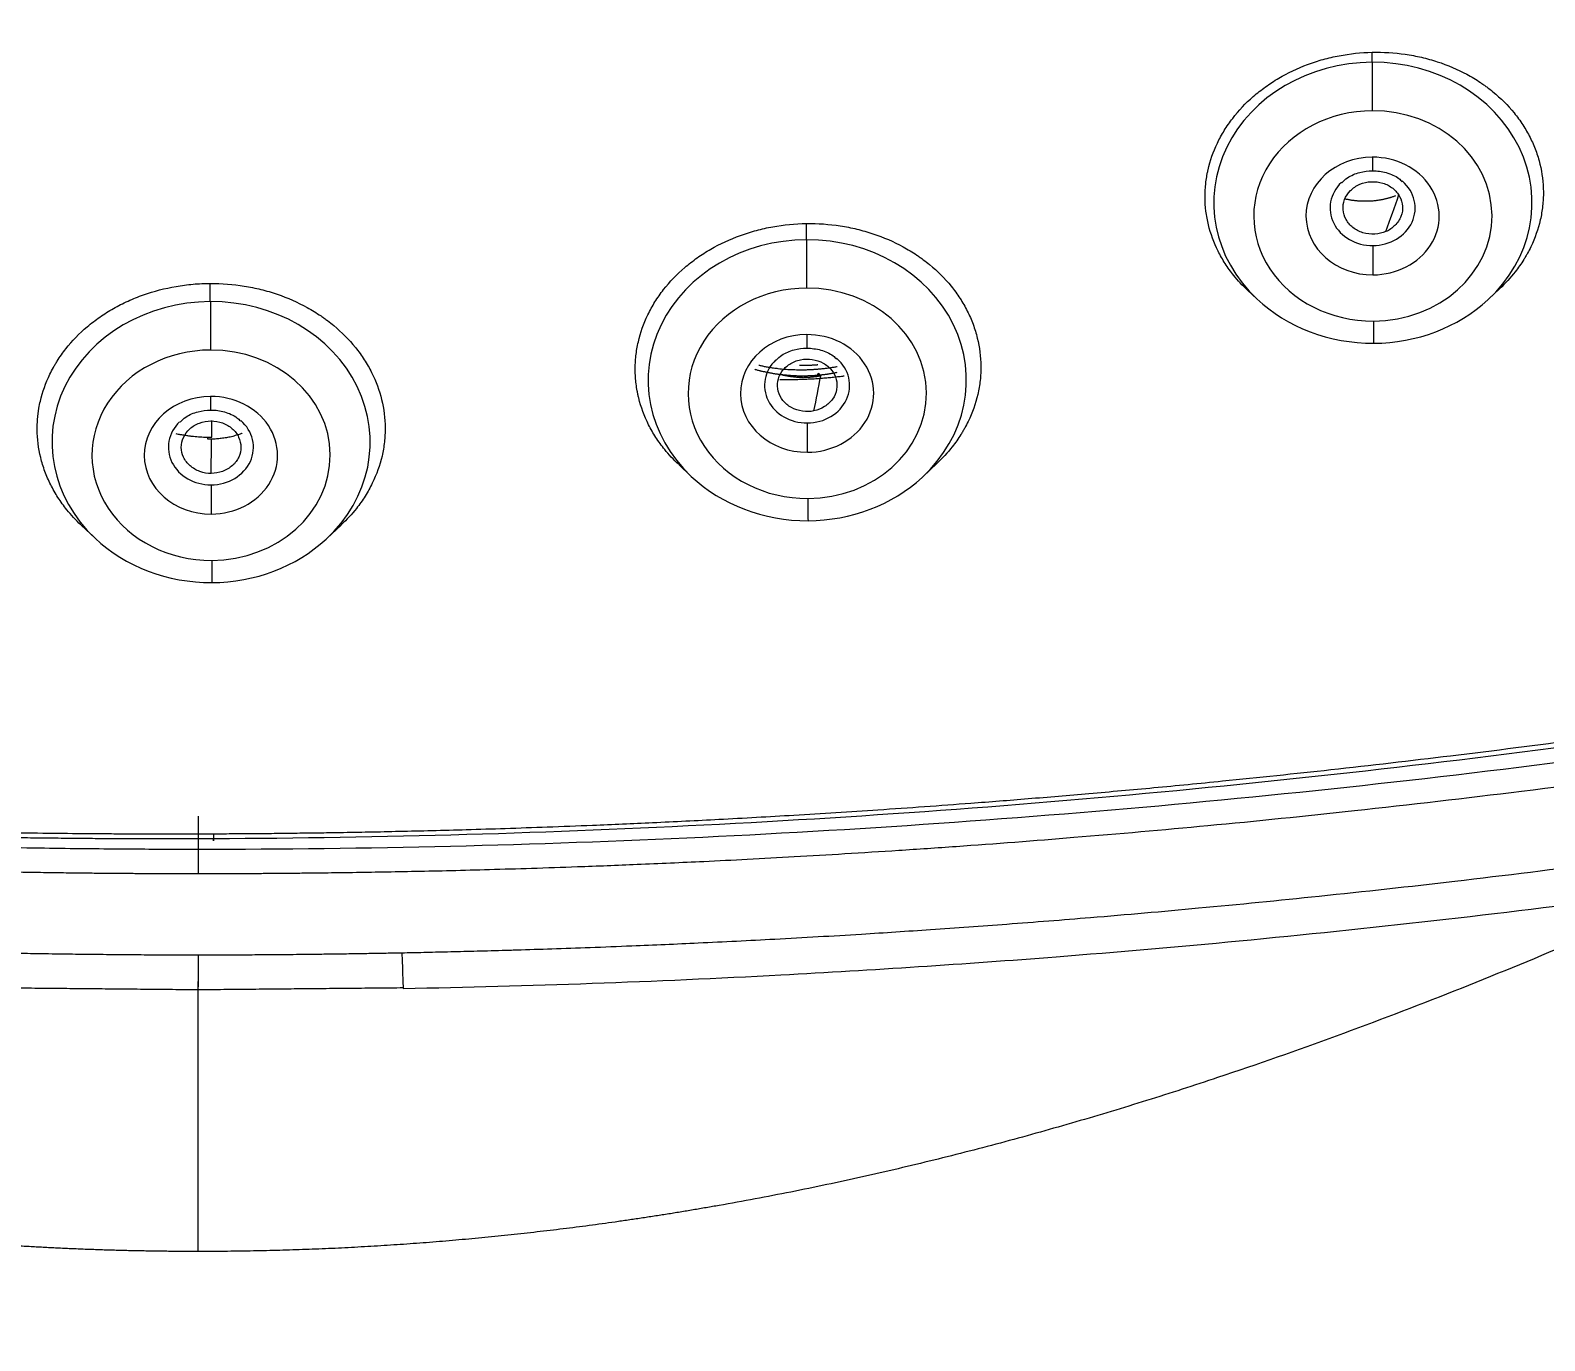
# Model space of a CAD drawing. Header units: millimetres. Extents: x 2433 to 4809, y -10272 to -6912.
# Drawn here: x 3231.17 to 3248.96, y -8438.84 to -8423.44 of the extents above; entities that cross this region are included whole.
import ezdxf

# ---------------------------------------------------------------- set-up
doc = ezdxf.new("R2010")
doc.units = ezdxf.units.MM
doc.layers.add('DIM', color=3, linetype='Continuous', lineweight=13)
doc.styles.add('ARIAL', font='arial.ttf')
doc.dimstyles.get("Standard").update_dxf_attribs({"dimtxt": 15, "dimasz": 15, "dimexe": 0.18, "dimexo": 0.0625, "dimgap": 4, "dimtad": 0, "dimtih": 1, "dimtoh": 1, "dimdec": 1, "dimdsep": 46, "dimtxsty": 'ARIAL', "dimcen": 0, "dimclrd": 3, "dimclre": 3, "dimclrt": 3, "dimadec": 0, "dimazin": 0, "dimtfac": 1, "dimtdec": 1, "dimtofl": 0, "dimtmove": 0, "dimatfit": 3, "dimfxl": 1, "dimtolj": 1, "dimtzin": 0, "dimarcsym": 0})

# ---------------------------------------------------------------- blocks, each defined once
blk = doc.blocks.new('*D46')
at = {"layer": 'Defpoints', "color": 0, "transparency": 16777216}
for p in [(3184.787, -7905.985), (3696.954, -9950.155), (3696.954, -9950.155)]:
    blk.add_point(p, dxfattribs=at)
at = {"layer": 'DIM', "color": 3, "lineweight": -2, "transparency": 16777216}
for p, q in [((3184.85, -7905.985), (3697.134, -7905.985)), ((3696.954, -7923.985), (3696.954, -8911.271)), ((3696.954, -9932.155), (3696.954, -8944.87)), ((3697.016, -9950.155), (3697.134, -9950.155))]:
    blk.add_line(p, q, dxfattribs=at)
at = {"layer": 'DIM', "color": 3, "transparency": 16777216}
for points in [[(3693.954, -7923.985), (3699.954, -7923.985), (3696.954, -7905.985)], [(3693.954, -9932.155), (3699.954, -9932.155), (3696.954, -9950.155)]]:
    blk.add_solid(points, dxfattribs=at)
at = {"layer": 'DIM', "color": 3, "transparency": 16777216, "insert": (3696.954, -8928.07), "char_height": 18, "attachment_point": 5, "style": 'ARIAL'}
blk.add_mtext('\\A1;(2280)', dxfattribs=at)

msp = doc.modelspace()

# ---------------------------------------------------------------- linework, layer by layer
at = {"linetype": 'Continuous', "lineweight": 13}
for p, q in [((3246.934, -8423.817), (3246.934, -8423.699)), ((3240.288, -8425.903), (3240.287, -8425.712)), ((3233.282, -8426.63), (3233.282, -8426.416)), ((3233.139, -8432.679), (3233.139, -8433.066))]:
    msp.add_line(p, q, dxfattribs=at)
at = {"linetype": 'Continuous', "lineweight": 18}
for p, q in [((3245.471, -8426.496), (3245.581, -8426.598)), ((3248.307, -8426.598), (3248.433, -8426.48)), ((3238.786, -8428.545), (3238.934, -8428.684)), ((3241.66, -8428.684), (3241.819, -8428.534)), ((3231.765, -8429.257), (3231.928, -8429.411)), ((3234.654, -8429.411), (3234.819, -8429.256)), ((3233.139, -8437.795), (3233.139, -8434.62))]:
    msp.add_line(p, q, dxfattribs=at)
at = {"linetype": 'Continuous', "lineweight": 13}
for centre, major_axis, ratio, start_param, end_param in [((3246.944, -8425.468), (-1.87, 0), 0.882948, 4.717224, 7.037094), ((3246.944, -8425.468), (-1.87, 0), 0.882948, 2.377964, 4.717224), ((3246.937, -8424.152), (0.002, -0.5), 0.00227, 3.979346, 5.201076), ((3246.944, -8425.623), (1.4, 0), 0.882948, 1.575631, 4.717224), ((3246.944, -8425.623), (1.4, 0), 0.882948, 4.717224, 7.858816), ((3246.941, -8425.624), (-0.783, 0), 0.882948, 4.717224, 7.858816), ((3246.941, -8425.624), (-0.783, 0), 0.882948, 1.575631, 4.717224), ((3246.938, -8424.792), (0.001, -0.3), 0.00227, 5.201076, 6.276176), ((3240.297, -8427.554), (-1.87, 0), 0.882948, 4.717224, 7.037094), ((3240.297, -8427.554), (-1.87, 0), 0.882948, 2.377964, 4.717224), ((3240.29, -8426.237), (0.002, -0.5), 0.00227, 3.979346, 5.201076), ((3246.945, -8426.174), (-0.001, 0.3), 0.00227, 0.828524, 2.059484), ((3240.297, -8427.708), (1.4, 0), 0.882948, 1.575631, 4.717224), ((3240.297, -8427.708), (1.4, 0), 0.882948, 4.717224, 7.858816), ((3233.291, -8428.281), (-1.87, 0), 0.882948, 4.717224, 7.037094), ((3233.291, -8428.281), (-1.87, 0), 0.882948, 2.377964, 4.717224), ((3233.285, -8426.965), (0.002, -0.5), 0.00227, 3.979346, 5.201076), ((3246.95, -8426.624), (-0.002, 0.5), 0.00227, 2.059484, 3.281214), ((3240.295, -8427.709), (-0.783, 0), 0.882948, 4.717224, 7.858816), ((3240.295, -8427.709), (-0.783, 0), 0.882948, 1.575631, 4.717224), ((3240.291, -8426.877), (0.001, -0.3), 0.00227, 5.201076, 6.276176), ((3233.291, -8428.435), (1.4, 0), 0.882948, 1.575631, 4.717224), ((3233.291, -8428.435), (1.4, 0), 0.882948, 4.717224, 7.858816), ((3240.587, -8428.463), (-0.159, 0.987), 0.080643, 6.053828, 6.538249), ((3233.289, -8428.436), (-0.783, 0), 0.882948, 4.717224, 7.858816), ((3233.289, -8428.436), (-0.783, 0), 0.882948, 1.575631, 4.717224), ((3233.285, -8427.604), (0.001, -0.3), 0.00227, 5.201076, 6.276176), ((3240.298, -8428.26), (-0.001, 0.3), 0.00227, 0.828524, 2.059484), ((3233.208, -8429.211), (0.039, 0.999), 0.024252, 6.021776, 6.131336), ((3233.293, -8428.987), (-0.001, 0.3), 0.00227, 0.828524, 2.059484), ((3240.304, -8428.709), (-0.002, 0.5), 0.00227, 2.059484, 3.281214), ((3233.298, -8429.437), (-0.002, 0.5), 0.00227, 2.059484, 3.281214), ((3235.531, -8433.704), (-0.019, 1), 0.009262, 2.188706, 3.142994)]:
    msp.add_ellipse(centre, major_axis=major_axis, ratio=ratio, start_param=start_param, end_param=end_param, dxfattribs=at)
at = {"linetype": 'Continuous', "lineweight": 18}
for centre, major_axis, ratio, start_param, end_param in [((3246.941, -8425.53), (-0.5, 0), 0.882948, 5.53772, 7.858816), ((3246.941, -8425.53), (-0.5, 0), 0.882948, 1.575631, 3.936194), ((3246.944, -8425.468), (-1.87, 0), 0.882948, 0.753908, 1.575631), ((3246.944, -8425.468), (-1.87, 0), 0.882948, 1.575631, 2.377964), ((3240.295, -8427.615), (-0.5, 0), 0.882948, 5.53772, 7.858816), ((3240.295, -8427.615), (-0.5, 0), 0.882948, 1.575631, 3.936194), ((3233.289, -8428.342), (-0.5, 0), 0.882948, 5.53772, 7.858816), ((3233.289, -8428.342), (-0.5, 0), 0.882948, 1.575631, 3.936194), ((3240.297, -8427.554), (-1.87, 0), 0.882948, 0.753908, 1.575631), ((3240.297, -8427.554), (-1.87, 0), 0.882948, 1.575631, 2.377964), ((3233.291, -8428.281), (-1.87, 0), 0.882948, 0.753908, 1.575631), ((3233.291, -8428.281), (-1.87, 0), 0.882948, 1.575631, 2.377964), ((3233.319, -8432.769), (-0.001, 0.2), 0.002274, 2.184019, 3.647733), ((3233.139, -8433.241), (0, 0.2), 0.000004, 0.506145, 2.186092), ((3233.14, -8433.727), (0, 1), 0.000002, 2.190109, 2.844044)]:
    msp.add_ellipse(centre, major_axis=major_axis, ratio=ratio, start_param=start_param, end_param=end_param, dxfattribs=at)
for points, knots in [([(3245.469, -8426.494), (3245.411, -8426.439), (3245.358, -8426.382), (3245.291, -8426.299), (3245.274, -8426.276), (3245.24, -8426.23), (3245.224, -8426.206), (3245.178, -8426.135), (3245.15, -8426.086), (3245.076, -8425.937), (3245.038, -8425.834), (3245.005, -8425.701), (3245, -8425.675), (3244.99, -8425.621), (3244.986, -8425.594), (3244.976, -8425.513), (3244.969, -8425.405), (3244.974, -8425.297), (3244.983, -8425.216), (3244.988, -8425.175), (3244.996, -8425.135), (3245.001, -8425.108), (3245.004, -8425.094), (3245.032, -8424.973), (3245.068, -8424.869), (3245.141, -8424.717), (3245.168, -8424.667), (3245.213, -8424.594), (3245.229, -8424.57), (3245.262, -8424.522), (3245.279, -8424.499), (3245.367, -8424.384), (3245.448, -8424.298), (3245.561, -8424.199), (3245.585, -8424.18), (3245.633, -8424.142), (3245.657, -8424.124), (3245.732, -8424.07), (3245.784, -8424.036), (3245.944, -8423.942), (3246.057, -8423.888), (3246.207, -8423.832), (3246.238, -8423.821), (3246.299, -8423.802), (3246.33, -8423.792), (3246.423, -8423.766), (3246.485, -8423.752), (3246.674, -8423.716), (3246.803, -8423.702), (3246.934, -8423.699)], [0, 0, 0, 0, 0.058078, 0.058078, 0.079485, 0.079485, 0.100893, 0.100893, 0.143707, 0.143707, 0.229337, 0.229337, 0.250744, 0.250744, 0.272151, 0.272151, 0.314966, 0.35778, 0.35778, 0.379188, 0.389891, 0.389891, 0.400595, 0.400595, 0.486224, 0.486224, 0.529039, 0.529039, 0.550446, 0.550446, 0.571854, 0.571854, 0.657483, 0.657483, 0.67889, 0.67889, 0.700298, 0.700298, 0.743112, 0.743112, 0.828741, 0.828741, 0.850149, 0.850149, 0.871556, 0.871556, 0.914371, 0.914371, 1, 1, 1, 1]), ([(3246.934, -8423.699), (3247.067, -8423.696), (3247.197, -8423.704), (3247.388, -8423.732), (3247.452, -8423.744), (3247.546, -8423.766), (3247.577, -8423.774), (3247.64, -8423.791), (3247.671, -8423.8), (3247.823, -8423.85), (3247.939, -8423.9), (3248.103, -8423.988), (3248.156, -8424.02), (3248.22, -8424.063), (3248.232, -8424.072), (3248.258, -8424.089), (3248.295, -8424.116), (3248.331, -8424.144), (3248.447, -8424.239), (3248.53, -8424.322), (3248.622, -8424.435), (3248.64, -8424.458), (3248.674, -8424.505), (3248.691, -8424.529), (3248.738, -8424.602), (3248.794, -8424.7), (3248.839, -8424.802), (3248.877, -8424.907), (3248.894, -8424.96), (3248.933, -8425.122), (3248.947, -8425.231), (3248.948, -8425.395), (3248.945, -8425.45), (3248.936, -8425.533), (3248.932, -8425.56), (3248.923, -8425.615), (3248.918, -8425.643), (3248.886, -8425.778), (3248.849, -8425.883), (3248.788, -8426.011), (3248.768, -8426.049), (3248.747, -8426.086), (3248.732, -8426.111), (3248.725, -8426.124), (3248.686, -8426.185), (3248.653, -8426.233), (3248.562, -8426.349), (3248.501, -8426.416), (3248.434, -8426.478)], [0, 0, 0, 0, 0.085009, 0.085009, 0.127513, 0.127513, 0.148765, 0.148765, 0.170017, 0.170017, 0.255026, 0.255026, 0.29753, 0.29753, 0.308157, 0.308157, 0.318783, 0.340035, 0.340035, 0.425044, 0.425044, 0.446296, 0.446296, 0.467548, 0.467548, 0.510052, 0.552557, 0.552557, 0.595061, 0.595061, 0.68007, 0.68007, 0.722574, 0.722574, 0.743826, 0.743826, 0.765078, 0.765078, 0.850087, 0.850087, 0.871339, 0.881965, 0.881965, 0.892591, 0.892591, 0.935096, 0.935096, 1, 1, 1, 1]), ([(3246.579, -8425.234), (3246.599, -8425.212), (3246.655, -8425.16), (3246.785, -8425.106), (3246.887, -8425.093), (3246.939, -8425.092)], [0, 0, 0, 0, 0.24821, 0.643629, 1, 1, 1, 1]), ([(3246.939, -8425.092), (3246.997, -8425.092), (3247.104, -8425.108), (3247.229, -8425.16), (3247.277, -8425.207), (3247.289, -8425.221)], [0, 0, 0, 0, 0.410705, 0.836907, 1, 1, 1, 1]), ([(3247.211, -8425.387), (3247.206, -8425.389), (3247.197, -8425.392), (3247.183, -8425.397), (3247.168, -8425.402), (3247.153, -8425.407), (3247.138, -8425.411), (3247.123, -8425.416), (3247.108, -8425.42), (3247.093, -8425.424), (3247.077, -8425.427), (3247.061, -8425.431), (3247.045, -8425.434), (3247.029, -8425.437), (3247.012, -8425.439), (3246.996, -8425.442), (3246.979, -8425.444), (3246.962, -8425.446), (3246.945, -8425.448), (3246.928, -8425.449), (3246.911, -8425.45), (3246.893, -8425.451), (3246.876, -8425.451), (3246.858, -8425.451), (3246.841, -8425.451), (3246.823, -8425.451), (3246.805, -8425.45), (3246.787, -8425.449), (3246.769, -8425.448), (3246.751, -8425.446), (3246.733, -8425.444), (3246.715, -8425.442), (3246.697, -8425.44), (3246.679, -8425.437), (3246.661, -8425.433), (3246.643, -8425.43), (3246.628, -8425.427), (3246.62, -8425.425), (3246.617, -8425.424)], [0, 0, 0, 0, 0.025125, 0.05046, 0.076, 0.101743, 0.127686, 0.153823, 0.180153, 0.206673, 0.23338, 0.260271, 0.287344, 0.314598, 0.34203, 0.369641, 0.397428, 0.425392, 0.453533, 0.48185, 0.510342, 0.539004, 0.567829, 0.596811, 0.625943, 0.655218, 0.684631, 0.714174, 0.743842, 0.773626, 0.803522, 0.833522, 0.86362, 0.893811, 0.924088, 0.954447, 0.984881, 1, 1, 1, 1]), ([(3238.783, -8428.542), (3238.725, -8428.487), (3238.671, -8428.429), (3238.603, -8428.345), (3238.585, -8428.322), (3238.551, -8428.275), (3238.534, -8428.251), (3238.487, -8428.177), (3238.458, -8428.128), (3238.382, -8427.976), (3238.343, -8427.871), (3238.313, -8427.749), (3238.31, -8427.735), (3238.304, -8427.708), (3238.302, -8427.694), (3238.294, -8427.653), (3238.29, -8427.625), (3238.28, -8427.543), (3238.272, -8427.433), (3238.278, -8427.323), (3238.287, -8427.241), (3238.291, -8427.213), (3238.3, -8427.158), (3238.306, -8427.131), (3238.337, -8426.994), (3238.374, -8426.888), (3238.449, -8426.734), (3238.476, -8426.683), (3238.523, -8426.609), (3238.539, -8426.585), (3238.573, -8426.536), (3238.59, -8426.513), (3238.681, -8426.396), (3238.764, -8426.31), (3238.88, -8426.21), (3238.904, -8426.19), (3238.953, -8426.152), (3238.979, -8426.133), (3239.055, -8426.079), (3239.108, -8426.045), (3239.273, -8425.951), (3239.389, -8425.897), (3239.543, -8425.841), (3239.574, -8425.831), (3239.637, -8425.811), (3239.668, -8425.802), (3239.763, -8425.776), (3239.827, -8425.762), (3240.021, -8425.727), (3240.153, -8425.714), (3240.287, -8425.712)], [0, 0, 0, 0, 0.057453, 0.057453, 0.078874, 0.078874, 0.100296, 0.100296, 0.143139, 0.143139, 0.228825, 0.228825, 0.239536, 0.239536, 0.250246, 0.250246, 0.271668, 0.271668, 0.314511, 0.357354, 0.357354, 0.378776, 0.378776, 0.400197, 0.400197, 0.485883, 0.485883, 0.528726, 0.528726, 0.550148, 0.550148, 0.571569, 0.571569, 0.657255, 0.657255, 0.678677, 0.678677, 0.700099, 0.700099, 0.742942, 0.742942, 0.828628, 0.828628, 0.850049, 0.850049, 0.871471, 0.871471, 0.914314, 0.914314, 1, 1, 1, 1]), ([(3240.287, -8425.712), (3240.423, -8425.71), (3240.555, -8425.72), (3240.751, -8425.75), (3240.815, -8425.762), (3240.911, -8425.785), (3240.943, -8425.794), (3241.007, -8425.812), (3241.038, -8425.822), (3241.194, -8425.874), (3241.311, -8425.925), (3241.478, -8426.015), (3241.532, -8426.048), (3241.597, -8426.092), (3241.61, -8426.101), (3241.636, -8426.119), (3241.674, -8426.146), (3241.71, -8426.175), (3241.828, -8426.272), (3241.913, -8426.357), (3242.007, -8426.472), (3242.025, -8426.495), (3242.059, -8426.543), (3242.076, -8426.567), (3242.124, -8426.64), (3242.181, -8426.74), (3242.226, -8426.844), (3242.266, -8426.95), (3242.282, -8427.004), (3242.323, -8427.168), (3242.336, -8427.278), (3242.338, -8427.444), (3242.335, -8427.5), (3242.326, -8427.583), (3242.322, -8427.611), (3242.312, -8427.666), (3242.307, -8427.694), (3242.275, -8427.83), (3242.238, -8427.937), (3242.175, -8428.065), (3242.155, -8428.104), (3242.133, -8428.142), (3242.118, -8428.167), (3242.111, -8428.179), (3242.072, -8428.241), (3242.038, -8428.29), (3241.947, -8428.405), (3241.886, -8428.471), (3241.82, -8428.533)], [0, 0, 0, 0, 0.085148, 0.085148, 0.127722, 0.127722, 0.149009, 0.149009, 0.170296, 0.170296, 0.255444, 0.255444, 0.298018, 0.298018, 0.308662, 0.308662, 0.319305, 0.340592, 0.340592, 0.42574, 0.42574, 0.447027, 0.447027, 0.468314, 0.468314, 0.510888, 0.553462, 0.553462, 0.596036, 0.596036, 0.681184, 0.681184, 0.723758, 0.723758, 0.745045, 0.745045, 0.766333, 0.766333, 0.851481, 0.851481, 0.872768, 0.883411, 0.883411, 0.894055, 0.894055, 0.936629, 0.936629, 1, 1, 1, 1]), ([(3231.761, -8429.253), (3231.701, -8429.198), (3231.647, -8429.138), (3231.577, -8429.053), (3231.559, -8429.029), (3231.524, -8428.981), (3231.508, -8428.957), (3231.46, -8428.883), (3231.403, -8428.783), (3231.358, -8428.679), (3231.328, -8428.599), (3231.319, -8428.572), (3231.303, -8428.518), (3231.295, -8428.491), (3231.262, -8428.354), (3231.248, -8428.244), (3231.247, -8428.077), (3231.25, -8428.022), (3231.258, -8427.952), (3231.259, -8427.938), (3231.263, -8427.91), (3231.27, -8427.869), (3231.278, -8427.827), (3231.31, -8427.691), (3231.347, -8427.585), (3231.41, -8427.455), (3231.424, -8427.43), (3231.445, -8427.392), (3231.452, -8427.379), (3231.467, -8427.354), (3231.505, -8427.291), (3231.548, -8427.231), (3231.657, -8427.092), (3231.741, -8427.006), (3231.859, -8426.905), (3231.884, -8426.886), (3231.933, -8426.848), (3231.958, -8426.829), (3232.035, -8426.776), (3232.142, -8426.709), (3232.256, -8426.65), (3232.344, -8426.61), (3232.374, -8426.597), (3232.435, -8426.573), (3232.466, -8426.561), (3232.621, -8426.507), (3232.748, -8426.474), (3232.912, -8426.445), (3232.945, -8426.44), (3233.012, -8426.432), (3233.046, -8426.428), (3233.147, -8426.419), (3233.214, -8426.416), (3233.282, -8426.416)], [0, 0, 0, 0, 0.057614, 0.057614, 0.079032, 0.079032, 0.10045, 0.10045, 0.143285, 0.186121, 0.186121, 0.207539, 0.207539, 0.228957, 0.228957, 0.314628, 0.314628, 0.357464, 0.357464, 0.368173, 0.368173, 0.378882, 0.4003, 0.4003, 0.485971, 0.485971, 0.507389, 0.507389, 0.518098, 0.518098, 0.528807, 0.571643, 0.571643, 0.657314, 0.657314, 0.678732, 0.678732, 0.70015, 0.70015, 0.742986, 0.785821, 0.785821, 0.807239, 0.807239, 0.828657, 0.828657, 0.914329, 0.914329, 0.935746, 0.935746, 0.957164, 0.957164, 1, 1, 1, 1]), ([(3233.282, -8426.416), (3233.417, -8426.415), (3233.551, -8426.426), (3233.747, -8426.458), (3233.812, -8426.471), (3233.908, -8426.495), (3233.94, -8426.504), (3234.004, -8426.522), (3234.035, -8426.532), (3234.191, -8426.586), (3234.309, -8426.638), (3234.476, -8426.73), (3234.53, -8426.763), (3234.596, -8426.808), (3234.609, -8426.817), (3234.634, -8426.835), (3234.672, -8426.863), (3234.709, -8426.892), (3234.827, -8426.99), (3234.912, -8427.076), (3235.006, -8427.192), (3235.024, -8427.215), (3235.059, -8427.264), (3235.075, -8427.288), (3235.123, -8427.362), (3235.152, -8427.412), (3235.229, -8427.566), (3235.268, -8427.672), (3235.322, -8427.892), (3235.336, -8428.002), (3235.337, -8428.169), (3235.334, -8428.224), (3235.325, -8428.307), (3235.321, -8428.335), (3235.311, -8428.391), (3235.306, -8428.418), (3235.274, -8428.555), (3235.236, -8428.661), (3235.173, -8428.79), (3235.16, -8428.816), (3235.132, -8428.866), (3235.117, -8428.891), (3235.07, -8428.966), (3235.036, -8429.014), (3234.946, -8429.129), (3234.886, -8429.193), (3234.821, -8429.254)], [0, 0, 0, 0, 0.085222, 0.085222, 0.127834, 0.127834, 0.149139, 0.149139, 0.170445, 0.170445, 0.255667, 0.255667, 0.298278, 0.298278, 0.308931, 0.308931, 0.319584, 0.34089, 0.34089, 0.426112, 0.426112, 0.447418, 0.447418, 0.468723, 0.468723, 0.511335, 0.511335, 0.596557, 0.596557, 0.681779, 0.681779, 0.724391, 0.724391, 0.745696, 0.745696, 0.767002, 0.767002, 0.852224, 0.852224, 0.87353, 0.87353, 0.894835, 0.894835, 0.937447, 0.937447, 1, 1, 1, 1]), ([(3239.933, -8427.319), (3239.952, -8427.297), (3240.008, -8427.245), (3240.138, -8427.192), (3240.24, -8427.178), (3240.292, -8427.177)], [0, 0, 0, 0, 0.24821, 0.643629, 1, 1, 1, 1]), ([(3240.292, -8427.177), (3240.35, -8427.178), (3240.458, -8427.193), (3240.582, -8427.246), (3240.63, -8427.292), (3240.642, -8427.306)], [0, 0, 0, 0, 0.410705, 0.836907, 1, 1, 1, 1]), ([(3239.975, -8427.546), (3239.977, -8427.546), (3239.991, -8427.546), (3240.015, -8427.546), (3240.05, -8427.546), (3240.084, -8427.546), (3240.118, -8427.546), (3240.153, -8427.545), (3240.187, -8427.544), (3240.222, -8427.543), (3240.257, -8427.542), (3240.292, -8427.54), (3240.326, -8427.538), (3240.361, -8427.537), (3240.406, -8427.534), (3240.461, -8427.53), (3240.525, -8427.525), (3240.589, -8427.519), (3240.653, -8427.512), (3240.699, -8427.507), (3240.724, -8427.504), (3240.729, -8427.503)], [0, 0, 0, 0, 0.008027, 0.053124, 0.098346, 0.143695, 0.189173, 0.234785, 0.28053, 0.326414, 0.372437, 0.418603, 0.464914, 0.511372, 0.557981, 0.64393, 0.729363, 0.814299, 0.898753, 0.982744, 1, 1, 1, 1]), ([(3240.414, -8427.511), (3240.409, -8427.512), (3240.399, -8427.513), (3240.383, -8427.515), (3240.368, -8427.517), (3240.352, -8427.519), (3240.337, -8427.52), (3240.321, -8427.521), (3240.305, -8427.522), (3240.289, -8427.523), (3240.273, -8427.523), (3240.256, -8427.524), (3240.24, -8427.524), (3240.223, -8427.523), (3240.207, -8427.523), (3240.19, -8427.522), (3240.173, -8427.521), (3240.156, -8427.519), (3240.139, -8427.517), (3240.122, -8427.515), (3240.105, -8427.513), (3240.088, -8427.51), (3240.071, -8427.507), (3240.054, -8427.504), (3240.037, -8427.501), (3240.02, -8427.497), (3240.008, -8427.494), (3240.003, -8427.493)], [0, 0, 0, 0, 0.036754, 0.073815, 0.111178, 0.148836, 0.186786, 0.225022, 0.263539, 0.302334, 0.341402, 0.380739, 0.420344, 0.460212, 0.500343, 0.540733, 0.581382, 0.622289, 0.663455, 0.704879, 0.746559, 0.788488, 0.830654, 0.873051, 0.915667, 0.958493, 1, 1, 1, 1]), ([(3232.927, -8428.046), (3232.946, -8428.024), (3233.003, -8427.972), (3233.132, -8427.919), (3233.234, -8427.905), (3233.286, -8427.904)], [0, 0, 0, 0, 0.24821, 0.643629, 1, 1, 1, 1]), ([(3233.286, -8427.904), (3233.344, -8427.905), (3233.452, -8427.92), (3233.576, -8427.973), (3233.624, -8428.019), (3233.636, -8428.033)], [0, 0, 0, 0, 0.410705, 0.836907, 1, 1, 1, 1]), ([(3233.657, -8428.177), (3233.654, -8428.179), (3233.642, -8428.183), (3233.619, -8428.192), (3233.59, -8428.201), (3233.56, -8428.21), (3233.53, -8428.218), (3233.5, -8428.225), (3233.471, -8428.23), (3233.441, -8428.235), (3233.411, -8428.239), (3233.382, -8428.242), (3233.353, -8428.245), (3233.324, -8428.246), (3233.304, -8428.246), (3233.295, -8428.246)], [0, 0, 0, 0, 0.0257, 0.1108, 0.195262, 0.279072, 0.36222, 0.444686, 0.526447, 0.60747, 0.687717, 0.767144, 0.845703, 0.923341, 1, 1, 1, 1]), ([(3233.32, -8432.885), (3233.402, -8432.884), (3233.566, -8432.883), (3233.813, -8432.882), (3234.059, -8432.879), (3234.306, -8432.876), (3234.553, -8432.873), (3234.834, -8432.869), (3235.152, -8432.863), (3235.512, -8432.855), (3235.894, -8432.846), (3236.308, -8432.835), (3236.76, -8432.821), (3237.255, -8432.804), (3237.832, -8432.782), (3238.504, -8432.752), (3239.293, -8432.714), (3240.176, -8432.664), (3241.163, -8432.601), (3242.08, -8432.536), (3242.907, -8432.471), (3243.623, -8432.41), (3244.385, -8432.342), (3245.333, -8432.25), (3246.495, -8432.128), (3247.901, -8431.965), (3249.437, -8431.769), (3250.809, -8431.576), (3251.994, -8431.397), (3252.967, -8431.241), (3253.737, -8431.113), (3254.323, -8431.011), (3254.638, -8430.955), (3254.917, -8430.905), (3255.111, -8430.87), (3255.281, -8430.839), (3255.513, -8430.796), (3255.811, -8430.741), (3256.18, -8430.67), (3256.537, -8430.601), (3256.772, -8430.554), (3256.887, -8430.531)], [0, 0, 0, 0, 0.010354, 0.020713, 0.031263, 0.041431, 0.051816, 0.062525, 0.076879, 0.092005, 0.108032, 0.125049, 0.144308, 0.165132, 0.187571, 0.217265, 0.250093, 0.287314, 0.328982, 0.375114, 0.403466, 0.433749, 0.465969, 0.500122, 0.554124, 0.613783, 0.679114, 0.750088, 0.789155, 0.830789, 0.875011, 0.887994, 0.906249, 0.9156, 0.923927, 0.931225, 0.937492, 0.953824, 0.969687, 0.98508, 1, 1, 1, 1]), ([(3256.924, -8430.591), (3255.956, -8430.784), (3254.984, -8430.963), (3253.038, -8431.297), (3252.063, -8431.453), (3249.131, -8431.886), (3247.166, -8432.128), (3243.224, -8432.521), (3241.248, -8432.671), (3237.287, -8432.878), (3235.304, -8432.936), (3233.32, -8432.944)], [0, 0, 0, 0, 0.125, 0.125, 0.25, 0.25, 0.5, 0.5, 0.75, 0.75, 1, 1, 1, 1]), ([(3233.32, -8432.944), (3233.264, -8432.945), (3233.146, -8432.945), (3232.962, -8432.945), (3232.764, -8432.945), (3232.551, -8432.945), (3232.325, -8432.945), (3232.084, -8432.943), (3231.829, -8432.942), (3231.559, -8432.939), (3231.276, -8432.936), (3230.978, -8432.932), (3230.666, -8432.927), (3230.146, -8432.917), (3229.461, -8432.901), (3228.657, -8432.876), (3227.974, -8432.851), (3227.229, -8432.82), (3226.381, -8432.779), (3225.392, -8432.724), (3224.403, -8432.662), (3223.416, -8432.591), (3222.429, -8432.513), (3221.637, -8432.444), (3220.801, -8432.367), (3219.682, -8432.257), (3217.848, -8432.054), (3216.186, -8431.841), (3214.851, -8431.652), (3214.078, -8431.538), (3213.303, -8431.418), (3212.627, -8431.31), (3211.935, -8431.195), (3211.331, -8431.092), (3210.807, -8430.999), (3210.485, -8430.941), (3210.193, -8430.887), (3209.933, -8430.838), (3209.77, -8430.808), (3209.693, -8430.793)], [0, 0, 0, 0, 0.007134, 0.014866, 0.023196, 0.032123, 0.041648, 0.051771, 0.062492, 0.073811, 0.085727, 0.098241, 0.111353, 0.125062, 0.163904, 0.197691, 0.226425, 0.250106, 0.291766, 0.333423, 0.375076, 0.416726, 0.45837, 0.500009, 0.516993, 0.564317, 0.641989, 0.750009, 0.775917, 0.812499, 0.848813, 0.874987, 0.899207, 0.937485, 0.952635, 0.966462, 0.978965, 0.990144, 1, 1, 1, 1]), ([(3209.728, -8430.733), (3209.783, -8430.743), (3209.893, -8430.764), (3210.057, -8430.795), (3210.221, -8430.825), (3210.383, -8430.855), (3210.545, -8430.885), (3210.706, -8430.914), (3210.866, -8430.943), (3211.025, -8430.972), (3211.236, -8431.009), (3211.532, -8431.061), (3211.837, -8431.113), (3212.09, -8431.156), (3212.256, -8431.183), (3212.402, -8431.207), (3212.528, -8431.228), (3212.688, -8431.254), (3212.889, -8431.287), (3213.135, -8431.326), (3213.381, -8431.365), (3213.627, -8431.404), (3213.871, -8431.442), (3214.116, -8431.479), (3214.359, -8431.515), (3214.603, -8431.551), (3214.845, -8431.587), (3215.087, -8431.621), (3215.328, -8431.656), (3215.717, -8431.71), (3216.248, -8431.782), (3216.913, -8431.869), (3217.556, -8431.949), (3218.178, -8432.023), (3218.778, -8432.092), (3219.356, -8432.156), (3219.913, -8432.215), (3220.448, -8432.27), (3220.961, -8432.32), (3221.564, -8432.376), (3222.251, -8432.436), (3223.013, -8432.498), (3223.729, -8432.553), (3224.468, -8432.605), (3225.225, -8432.653), (3225.996, -8432.697), (3226.707, -8432.734), (3227.338, -8432.764), (3227.896, -8432.787), (3228.391, -8432.806), (3228.971, -8432.826), (3229.62, -8432.844), (3230.293, -8432.86), (3230.869, -8432.87), (3231.364, -8432.877), (3231.766, -8432.881), (3232.086, -8432.883), (3232.333, -8432.885), (3232.621, -8432.886), (3232.949, -8432.886), (3233.197, -8432.885), (3233.32, -8432.885)], [0, 0, 0, 0, 0.007105, 0.01417, 0.021196, 0.028182, 0.035128, 0.042035, 0.048902, 0.055729, 0.062516, 0.076163, 0.093766, 0.101686, 0.108769, 0.115016, 0.12043, 0.125013, 0.135584, 0.146128, 0.156645, 0.167135, 0.177596, 0.188029, 0.198432, 0.208806, 0.219149, 0.229462, 0.239742, 0.24999, 0.279206, 0.307488, 0.334833, 0.36124, 0.386708, 0.411237, 0.434827, 0.457481, 0.479201, 0.499992, 0.534117, 0.566315, 0.596582, 0.624923, 0.65992, 0.692413, 0.722398, 0.749895, 0.772125, 0.79296, 0.812412, 0.845462, 0.874938, 0.897404, 0.918162, 0.937469, 0.948177, 0.958563, 0.968735, 0.984476, 1, 1, 1, 1]), ([(3233.139, -8433.066), (3235.116, -8433.066), (3237.094, -8433.017), (3241.043, -8432.829), (3243.014, -8432.689), (3246.946, -8432.318), (3248.905, -8432.086), (3251.831, -8431.671), (3252.804, -8431.521), (3254.745, -8431.198), (3255.714, -8431.026), (3256.681, -8430.84)], [0, 0, 0, 0, 0.25, 0.25, 0.5, 0.5, 0.75, 0.75, 0.875, 0.875, 1, 1, 1, 1]), ([(3235.55, -8434.703), (3237.031, -8434.675), (3239.59, -8434.583), (3242.864, -8434.367), (3246.185, -8434.079), (3250.84, -8433.552), (3254.747, -8432.925), (3257.131, -8432.472)], [0, 0, 0, 0, 0.204091, 0.353238, 0.45248, 0.664271, 1, 1, 1, 1])]:
    msp.add_open_spline(points, degree=3, knots=knots, dxfattribs=at)
for points, degree in [([(3247.097, -8425.807), (3247.058, -8425.823), (3246.967, -8425.843), (3246.824, -8425.828), (3246.704, -8425.765), (3246.621, -8425.668), (3246.586, -8425.55), (3246.602, -8425.428), (3246.674, -8425.321), (3246.748, -8425.269), (3246.79, -8425.251)], 3), ([(3246.79, -8425.251), (3246.832, -8425.233), (3246.924, -8425.213), (3247.064, -8425.229), (3247.183, -8425.293), (3247.266, -8425.39), (3247.301, -8425.508), (3247.284, -8425.63), (3247.21, -8425.739), (3247.136, -8425.79), (3247.097, -8425.807)], 3), ([(3240.376, -8427.915), (3240.334, -8427.924), (3240.24, -8427.925), (3240.105, -8427.882), (3240.004, -8427.797), (3239.947, -8427.686), (3239.943, -8427.564), (3239.989, -8427.449), (3240.086, -8427.358), (3240.172, -8427.323), (3240.217, -8427.313)], 3), ([(3240.422, -8427.374), (3240.314, -8427.383), (3240.205, -8427.382)], 2), ([(3240.217, -8427.313), (3240.263, -8427.304), (3240.358, -8427.302), (3240.49, -8427.346), (3240.59, -8427.431), (3240.646, -8427.542), (3240.651, -8427.664), (3240.604, -8427.779), (3240.504, -8427.871), (3240.419, -8427.906), (3240.376, -8427.915)], 3), ([(3240.456, -8427.503), (3240.442, -8427.506), (3240.428, -8427.508), (3240.414, -8427.511)], 3), ([(3233.293, -8428.65), (3233.249, -8428.651), (3233.158, -8428.634), (3233.037, -8428.565), (3232.96, -8428.462), (3232.932, -8428.343), (3232.959, -8428.223), (3233.033, -8428.12), (3233.151, -8428.05), (3233.243, -8428.033), (3233.29, -8428.032)], 3), ([(3233.29, -8428.032), (3233.336, -8428.032), (3233.429, -8428.049), (3233.547, -8428.118), (3233.623, -8428.22), (3233.65, -8428.34), (3233.624, -8428.46), (3233.549, -8428.563), (3233.428, -8428.632), (3233.337, -8428.65), (3233.293, -8428.65)], 3), ([(3233.295, -8428.246), (3233.28, -8428.246), (3233.266, -8428.246), (3233.251, -8428.246)], 3), ([(3230.729, -8434.693), (3233.139, -8434.716)], 1), ([(3233.139, -8434.716), (3235.549, -8434.693)], 1)]:
    msp.add_open_spline(points, degree=degree, dxfattribs=at)
at = {"linetype": 'Continuous', "lineweight": 13}
for points, degree in [([(3247.097, -8425.807), (3247.148, -8425.661), (3247.199, -8425.516), (3247.251, -8425.371)], 3), ([(3240.376, -8427.915), (3240.403, -8427.778), (3240.43, -8427.64), (3240.456, -8427.503)], 3), ([(3233.299, -8428.223), (3233.299, -8428.026)], 1), ([(3233.293, -8428.65), (3233.294, -8428.516), (3233.294, -8428.381), (3233.295, -8428.246)], 3)]:
    msp.add_open_spline(points, degree=degree, dxfattribs=at)
for points, knots in [([(3240.65, -8427.395), (3240.643, -8427.397), (3240.63, -8427.399), (3240.609, -8427.403), (3240.589, -8427.406), (3240.569, -8427.409), (3240.548, -8427.412), (3240.528, -8427.415), (3240.508, -8427.417), (3240.487, -8427.42), (3240.467, -8427.422), (3240.447, -8427.424), (3240.427, -8427.426), (3240.406, -8427.427), (3240.386, -8427.429), (3240.366, -8427.43), (3240.346, -8427.431), (3240.326, -8427.432), (3240.306, -8427.433), (3240.286, -8427.434), (3240.266, -8427.434), (3240.247, -8427.434), (3240.227, -8427.435), (3240.207, -8427.435), (3240.182, -8427.434), (3240.146, -8427.434), (3240.095, -8427.432), (3240.03, -8427.428), (3239.964, -8427.421), (3239.903, -8427.413), (3239.853, -8427.405), (3239.807, -8427.397), (3239.767, -8427.389), (3239.741, -8427.383), (3239.729, -8427.38)], [0, 0, 0, 0, 0.022479, 0.044887, 0.067223, 0.089489, 0.111686, 0.133813, 0.155872, 0.177863, 0.199787, 0.221644, 0.243435, 0.26516, 0.28682, 0.308414, 0.329944, 0.351409, 0.37281, 0.394147, 0.415421, 0.436631, 0.457779, 0.478863, 0.499885, 0.539931, 0.594816, 0.664545, 0.74912, 0.8095, 0.86478, 0.914957, 0.96003, 1, 1, 1, 1]), ([(3239.682, -8427.425), (3239.685, -8427.426), (3239.693, -8427.428), (3239.706, -8427.432), (3239.722, -8427.436), (3239.738, -8427.44), (3239.753, -8427.444), (3239.769, -8427.448), (3239.785, -8427.451), (3239.801, -8427.455), (3239.817, -8427.458), (3239.833, -8427.461), (3239.849, -8427.464), (3239.865, -8427.467), (3239.881, -8427.47), (3239.897, -8427.473), (3239.913, -8427.476), (3239.929, -8427.478), (3239.945, -8427.48), (3239.961, -8427.483), (3239.977, -8427.485), (3239.992, -8427.487), (3240.008, -8427.488), (3240.024, -8427.49), (3240.04, -8427.492), (3240.056, -8427.493), (3240.072, -8427.495), (3240.088, -8427.496), (3240.103, -8427.497), (3240.119, -8427.498), (3240.135, -8427.499), (3240.151, -8427.499), (3240.167, -8427.5), (3240.182, -8427.501), (3240.198, -8427.501), (3240.213, -8427.501), (3240.229, -8427.501), (3240.245, -8427.501), (3240.26, -8427.501), (3240.276, -8427.501), (3240.291, -8427.501), (3240.307, -8427.5), (3240.322, -8427.5), (3240.337, -8427.499), (3240.353, -8427.498), (3240.368, -8427.498), (3240.383, -8427.497), (3240.398, -8427.496), (3240.414, -8427.494), (3240.429, -8427.493), (3240.444, -8427.492), (3240.459, -8427.49), (3240.474, -8427.488), (3240.489, -8427.487), (3240.504, -8427.485), (3240.519, -8427.483), (3240.533, -8427.481), (3240.548, -8427.479), (3240.563, -8427.476), (3240.577, -8427.474), (3240.592, -8427.471), (3240.606, -8427.469), (3240.621, -8427.466), (3240.635, -8427.463), (3240.645, -8427.461), (3240.65, -8427.46)], [0, 0, 0, 0, 0.008505, 0.025479, 0.042422, 0.059333, 0.076212, 0.09306, 0.109877, 0.126661, 0.143414, 0.160135, 0.176825, 0.193483, 0.210108, 0.226702, 0.243264, 0.259794, 0.276291, 0.292757, 0.30919, 0.325591, 0.34196, 0.358296, 0.3746, 0.390871, 0.40711, 0.423316, 0.43949, 0.455631, 0.471739, 0.487814, 0.503857, 0.519867, 0.535844, 0.551788, 0.5677, 0.583578, 0.599424, 0.615237, 0.631017, 0.646764, 0.662479, 0.67816, 0.693809, 0.709425, 0.725008, 0.740559, 0.756077, 0.771562, 0.787015, 0.802436, 0.817824, 0.83318, 0.848504, 0.863796, 0.879056, 0.894284, 0.90948, 0.924645, 0.939778, 0.95488, 0.969951, 0.984991, 1, 1, 1, 1]), ([(3232.875, -8428.18), (3232.885, -8428.182), (3232.909, -8428.187), (3232.945, -8428.194), (3232.985, -8428.2), (3233.024, -8428.206), (3233.064, -8428.211), (3233.103, -8428.215), (3233.142, -8428.218), (3233.182, -8428.221), (3233.221, -8428.222), (3233.26, -8428.223), (3233.286, -8428.223), (3233.299, -8428.223)], [0, 0, 0, 0, 0.073299, 0.167604, 0.261539, 0.355107, 0.448309, 0.541146, 0.633622, 0.72574, 0.817506, 0.908924, 1, 1, 1, 1]), ([(3209.598, -8430.84), (3209.638, -8430.848), (3209.74, -8430.867), (3209.924, -8430.902), (3210.17, -8430.949), (3210.477, -8431.006), (3210.846, -8431.073), (3211.397, -8431.171), (3212.095, -8431.292), (3212.835, -8431.415), (3213.477, -8431.518), (3214.033, -8431.604), (3214.478, -8431.672), (3214.856, -8431.727), (3215.209, -8431.779), (3215.692, -8431.848), (3216.476, -8431.956), (3217.52, -8432.091), (3218.779, -8432.242), (3220.04, -8432.38), (3221.274, -8432.503), (3222.482, -8432.612), (3223.663, -8432.707), (3224.844, -8432.791), (3226.026, -8432.863), (3226.932, -8432.911), (3227.6, -8432.941), (3228.071, -8432.962), (3228.664, -8432.985), (3229.378, -8433.009), (3230.098, -8433.029), (3230.763, -8433.043), (3231.311, -8433.052), (3231.797, -8433.058), (3232.221, -8433.062), (3232.582, -8433.064), (3232.882, -8433.065), (3233.06, -8433.066), (3233.139, -8433.066)], [0, 0, 0, 0, 0.005264, 0.013186, 0.023766, 0.037003, 0.052896, 0.071445, 0.108056, 0.142884, 0.166694, 0.190502, 0.21431, 0.223829, 0.238907, 0.259545, 0.285746, 0.339307, 0.392879, 0.446455, 0.500031, 0.550009, 0.599981, 0.64995, 0.699918, 0.749887, 0.764659, 0.784547, 0.809552, 0.839677, 0.874924, 0.900671, 0.923792, 0.944289, 0.962158, 0.9774, 0.990015, 1, 1, 1, 1]), ([(3233.139, -8433.356), (3233.078, -8433.356), (3232.956, -8433.356), (3232.771, -8433.356), (3232.585, -8433.355), (3232.4, -8433.354), (3232.217, -8433.352), (3232.034, -8433.351), (3231.846, -8433.349), (3231.631, -8433.347), (3231.386, -8433.343), (3231.108, -8433.339), (3230.812, -8433.333), (3230.496, -8433.327), (3230.129, -8433.319), (3229.702, -8433.308), (3229.207, -8433.293), (3228.709, -8433.276), (3228.212, -8433.257), (3227.717, -8433.237), (3227.083, -8433.208), (3226.285, -8433.167), (3225.297, -8433.109), (3224.378, -8433.048), (3223.551, -8432.987), (3222.835, -8432.93), (3222.073, -8432.865), (3221.273, -8432.792), (3220.431, -8432.71), (3219.542, -8432.616), (3218.591, -8432.509), (3217.578, -8432.388), (3216.504, -8432.25), (3215.609, -8432.127), (3214.912, -8432.027), (3214.432, -8431.956), (3213.946, -8431.882), (3213.456, -8431.806), (3212.961, -8431.726), (3212.507, -8431.652), (3212.097, -8431.583), (3211.773, -8431.527), (3211.49, -8431.479), (3211.247, -8431.436), (3211.053, -8431.402), (3210.908, -8431.375), (3210.812, -8431.358), (3210.715, -8431.34), (3210.619, -8431.323), (3210.522, -8431.305), (3210.425, -8431.288), (3210.329, -8431.27), (3210.232, -8431.252), (3210.134, -8431.234), (3210.037, -8431.215), (3209.94, -8431.197), (3209.843, -8431.178), (3209.745, -8431.16), (3209.647, -8431.141), (3209.582, -8431.128), (3209.55, -8431.122)], [0, 0, 0, 0, 0.007736, 0.015438, 0.023239, 0.031269, 0.038736, 0.046399, 0.054316, 0.062539, 0.073514, 0.085202, 0.097666, 0.11095, 0.125076, 0.144013, 0.164846, 0.187604, 0.206879, 0.227713, 0.250113, 0.286987, 0.328633, 0.375058, 0.403259, 0.433477, 0.465715, 0.499969, 0.534975, 0.572637, 0.612967, 0.655969, 0.701641, 0.749974, 0.770237, 0.790732, 0.811456, 0.832405, 0.853578, 0.874972, 0.890679, 0.906222, 0.916633, 0.927051, 0.937476, 0.941608, 0.945745, 0.949887, 0.954034, 0.958186, 0.962344, 0.966507, 0.970675, 0.974849, 0.979028, 0.983212, 0.987401, 0.991596, 0.995795, 1, 1, 1, 1]), ([(3256.728, -8431.122), (3256.669, -8431.134), (3256.547, -8431.157), (3256.358, -8431.193), (3256.16, -8431.231), (3255.953, -8431.27), (3255.735, -8431.31), (3255.508, -8431.351), (3255.297, -8431.389), (3255.108, -8431.422), (3254.949, -8431.45), (3254.799, -8431.476), (3254.659, -8431.5), (3254.528, -8431.523), (3254.406, -8431.544), (3254.294, -8431.563), (3254.192, -8431.581), (3254.098, -8431.596), (3254.015, -8431.611), (3253.94, -8431.623), (3253.875, -8431.634), (3253.748, -8431.655), (3253.556, -8431.687), (3253.298, -8431.729), (3253.043, -8431.77), (3252.792, -8431.81), (3252.543, -8431.849), (3252.298, -8431.887), (3252.056, -8431.924), (3251.817, -8431.96), (3251.581, -8431.995), (3251.348, -8432.029), (3251.119, -8432.062), (3250.234, -8432.189), (3248.772, -8432.383), (3246.809, -8432.612), (3245.055, -8432.791), (3243.494, -8432.928), (3242.283, -8433.021), (3241.385, -8433.082), (3240.751, -8433.122), (3240.158, -8433.157), (3239.606, -8433.187), (3238.99, -8433.218), (3238.324, -8433.247), (3237.649, -8433.274), (3237.071, -8433.293), (3236.576, -8433.308), (3236.122, -8433.32), (3235.705, -8433.329), (3235.319, -8433.336), (3234.963, -8433.342), (3234.67, -8433.346), (3234.432, -8433.349), (3234.244, -8433.351), (3234.061, -8433.352), (3233.878, -8433.354), (3233.693, -8433.355), (3233.507, -8433.356), (3233.323, -8433.356), (3233.2, -8433.356), (3233.139, -8433.356)], [0, 0, 0, 0, 0.007686, 0.015788, 0.024306, 0.033237, 0.042583, 0.052341, 0.062509, 0.069754, 0.076589, 0.083016, 0.089036, 0.094648, 0.099855, 0.104656, 0.109053, 0.113045, 0.116635, 0.119821, 0.122606, 0.124988, 0.136166, 0.147204, 0.158102, 0.16886, 0.179478, 0.189957, 0.200296, 0.210496, 0.220556, 0.230477, 0.240259, 0.249901, 0.343562, 0.426879, 0.499839, 0.566395, 0.624867, 0.653315, 0.680046, 0.705051, 0.728332, 0.7499, 0.782919, 0.812423, 0.835178, 0.856011, 0.874948, 0.892468, 0.908681, 0.923646, 0.937473, 0.945692, 0.953607, 0.961269, 0.968737, 0.976764, 0.984564, 0.992264, 1, 1, 1, 1]), ([(3235.535, -8434.283), (3235.576, -8434.282), (3235.661, -8434.28), (3235.792, -8434.278), (3235.93, -8434.274), (3236.073, -8434.271), (3236.223, -8434.267), (3236.38, -8434.263), (3236.543, -8434.259), (3236.712, -8434.254), (3236.963, -8434.247), (3237.308, -8434.236), (3237.758, -8434.22), (3238.332, -8434.198), (3239.056, -8434.166), (3239.955, -8434.121), (3240.865, -8434.069), (3241.775, -8434.009), (3242.672, -8433.945), (3243.722, -8433.862), (3244.946, -8433.755), (3246.372, -8433.614), (3247.971, -8433.438), (3249.755, -8433.217), (3251.436, -8432.983), (3252.98, -8432.748), (3254.011, -8432.58), (3254.76, -8432.453), (3255.202, -8432.376), (3255.587, -8432.307), (3255.892, -8432.252), (3256.091, -8432.216), (3256.223, -8432.192), (3256.323, -8432.173), (3256.412, -8432.156), (3256.514, -8432.137), (3256.611, -8432.119), (3256.706, -8432.101), (3256.797, -8432.083), (3256.884, -8432.067), (3256.942, -8432.056), (3256.97, -8432.05)], [0, 0, 0, 0, 0.005764, 0.011822, 0.018175, 0.024824, 0.03177, 0.039014, 0.046555, 0.054392, 0.062524, 0.081416, 0.102253, 0.125036, 0.161195, 0.202862, 0.250037, 0.287744, 0.329406, 0.375023, 0.434044, 0.500015, 0.574247, 0.657586, 0.750027, 0.810421, 0.874987, 0.895537, 0.916368, 0.937482, 0.950079, 0.959489, 0.965709, 0.968737, 0.973676, 0.978458, 0.983082, 0.987548, 0.991856, 0.996007, 1, 1, 1, 1]), ([(3233.139, -8437.795), (3233.112, -8437.795), (3233.057, -8437.795), (3232.975, -8437.794), (3232.894, -8437.794), (3232.812, -8437.793), (3232.73, -8437.792), (3232.648, -8437.791), (3232.566, -8437.79), (3232.484, -8437.788), (3232.402, -8437.787), (3232.321, -8437.785), (3232.239, -8437.783), (3232.157, -8437.781), (3232.075, -8437.778), (3231.993, -8437.776), (3231.911, -8437.773), (3231.83, -8437.77), (3231.748, -8437.767), (3231.666, -8437.763), (3231.584, -8437.76), (3231.502, -8437.756), (3231.421, -8437.752), (3231.339, -8437.748), (3231.257, -8437.743), (3231.175, -8437.739), (3231.093, -8437.734), (3231.012, -8437.729), (3230.93, -8437.724), (3230.848, -8437.719), (3230.766, -8437.713), (3230.684, -8437.708), (3230.603, -8437.702), (3230.521, -8437.696), (3230.439, -8437.689), (3230.357, -8437.683), (3230.276, -8437.676), (3230.194, -8437.669), (3230.112, -8437.662), (3230.03, -8437.655), (3229.949, -8437.647), (3229.867, -8437.64), (3229.785, -8437.632), (3229.703, -8437.624), (3229.622, -8437.616), (3229.54, -8437.607), (3229.458, -8437.599), (3229.377, -8437.59), (3229.295, -8437.581), (3229.213, -8437.572), (3229.132, -8437.563), (3229.05, -8437.553), (3228.968, -8437.543), (3228.887, -8437.533), (3228.805, -8437.523), (3228.723, -8437.513), (3228.642, -8437.502), (3228.56, -8437.492), (3228.478, -8437.481), (3228.397, -8437.47), (3228.315, -8437.458), (3228.233, -8437.447), (3228.152, -8437.435), (3228.07, -8437.424), (3227.989, -8437.412), (3227.907, -8437.399), (3227.825, -8437.387), (3227.744, -8437.374), (3227.662, -8437.362), (3227.581, -8437.349), (3227.499, -8437.335), (3227.418, -8437.322), (3227.336, -8437.309), (3227.254, -8437.295), (3227.173, -8437.281), (3227.091, -8437.267), (3226.642, -8437.188), (3225.825, -8437.03), (3224.65, -8436.765), (3223.479, -8436.463), (3222.311, -8436.125), (3221.225, -8435.777), (3220.219, -8435.43), (3219.295, -8435.091), (3218.377, -8434.736), (3217.463, -8434.365), (3216.551, -8433.979), (3215.844, -8433.669), (3215.338, -8433.444), (3215.135, -8433.352), (3215.034, -8433.307)], [0, 0, 0, 0, 0.004236, 0.008472, 0.012708, 0.016944, 0.02118, 0.025416, 0.029653, 0.033889, 0.038126, 0.042364, 0.046601, 0.050839, 0.055078, 0.059316, 0.063556, 0.067796, 0.072036, 0.076277, 0.080519, 0.084762, 0.089005, 0.093249, 0.097494, 0.101739, 0.105986, 0.110233, 0.114482, 0.118731, 0.122981, 0.127233, 0.131486, 0.13574, 0.139995, 0.144251, 0.148508, 0.152767, 0.157028, 0.161289, 0.165552, 0.169817, 0.174083, 0.17835, 0.18262, 0.18689, 0.191163, 0.195437, 0.199713, 0.203991, 0.20827, 0.212551, 0.216835, 0.22112, 0.225407, 0.229696, 0.233987, 0.238281, 0.242576, 0.246874, 0.251173, 0.255475, 0.25978, 0.264086, 0.268395, 0.272706, 0.27702, 0.281337, 0.285655, 0.289977, 0.2943, 0.298627, 0.302956, 0.307288, 0.311623, 0.31596, 0.3203, 0.38345, 0.447063, 0.511252, 0.576132, 0.641815, 0.694932, 0.74818, 0.801611, 0.85528, 0.909239, 0.963545, 0.981832, 1, 1, 1, 1]), ([(3250.813, -8433.5), (3250.806, -8433.504), (3250.746, -8433.53), (3250.232, -8433.759), (3249.272, -8434.177), (3247.9, -8434.74), (3246.519, -8435.268), (3245.313, -8435.691), (3244.289, -8436.022), (3243.456, -8436.274), (3242.622, -8436.508), (3241.786, -8436.723), (3240.948, -8436.92), (3240.107, -8437.098), (3239.493, -8437.214), (3239.109, -8437.28), (3238.956, -8437.306), (3238.803, -8437.332), (3238.651, -8437.356), (3238.498, -8437.38), (3238.345, -8437.403), (3238.192, -8437.426), (3238.039, -8437.448), (3237.887, -8437.469), (3237.734, -8437.49), (3237.581, -8437.51), (3237.428, -8437.529), (3237.275, -8437.548), (3237.122, -8437.565), (3236.969, -8437.583), (3236.816, -8437.599), (3236.663, -8437.615), (3236.51, -8437.63), (3236.357, -8437.645), (3236.204, -8437.659), (3236.051, -8437.672), (3235.897, -8437.685), (3235.744, -8437.697), (3235.591, -8437.708), (3235.438, -8437.718), (3235.285, -8437.728), (3235.132, -8437.737), (3234.978, -8437.746), (3234.825, -8437.754), (3234.672, -8437.761), (3234.519, -8437.767), (3234.365, -8437.773), (3234.212, -8437.778), (3234.059, -8437.783), (3233.906, -8437.786), (3233.752, -8437.789), (3233.599, -8437.792), (3233.446, -8437.793), (3233.292, -8437.794), (3233.19, -8437.795), (3233.139, -8437.795)], [0, 0, 0, 0, 0.001376, 0.011042, 0.094598, 0.177419, 0.259693, 0.341605, 0.389845, 0.437648, 0.485056, 0.532111, 0.578855, 0.625331, 0.671582, 0.679923, 0.688255, 0.696576, 0.704889, 0.713192, 0.721486, 0.729771, 0.738048, 0.746317, 0.754577, 0.76283, 0.771076, 0.779315, 0.787546, 0.795771, 0.80399, 0.812202, 0.820409, 0.82861, 0.836806, 0.844996, 0.853182, 0.861363, 0.86954, 0.877713, 0.885882, 0.894048, 0.90221, 0.91037, 0.918526, 0.92668, 0.934832, 0.942982, 0.951131, 0.959277, 0.967423, 0.975568, 0.983712, 0.991856, 1, 1, 1, 1]), ([(3230.743, -8434.283), (3230.797, -8434.284), (3230.903, -8434.286), (3231.057, -8434.289), (3231.202, -8434.291), (3231.403, -8434.294), (3231.649, -8434.298), (3231.956, -8434.301), (3232.249, -8434.304), (3232.483, -8434.306), (3232.643, -8434.306), (3232.743, -8434.307), (3232.858, -8434.307), (3232.99, -8434.308), (3233.09, -8434.308), (3233.139, -8434.307)], [0, 0, 0, 0, 0.067888, 0.132179, 0.192876, 0.25, 0.383805, 0.5, 0.635298, 0.749999, 0.793657, 0.835147, 0.875, 0.938345, 1, 1, 1, 1]), ([(3233.139, -8434.307), (3233.188, -8434.308), (3233.288, -8434.308), (3233.42, -8434.307), (3233.535, -8434.307), (3233.635, -8434.306), (3233.795, -8434.306), (3234.029, -8434.304), (3234.289, -8434.302), (3234.524, -8434.299), (3234.724, -8434.296), (3234.925, -8434.294), (3235.125, -8434.29), (3235.325, -8434.287), (3235.463, -8434.284), (3235.535, -8434.283)], [0, 0, 0, 0, 0.061641, 0.125001, 0.164831, 0.206319, 0.250001, 0.364684, 0.5, 0.575516, 0.658814, 0.749999, 0.826962, 0.910287, 1, 1, 1, 1])]:
    msp.add_open_spline(points, degree=3, knots=knots, dxfattribs=at)

# ---------------------------------------------------------------- dimensions: what is measured, and where the dimension line sits
at = {"layer": 'DIM', "color": 3}
dim = msp.add_linear_dim(base=(3696.954, -9950.155), p1=(3184.787, -7905.985), p2=(3696.954, -9950.155), angle=90, text='(2280)', dimstyle='Standard', override={"dimtxt": 18, "dimasz": 18, "dimgap": 5}, dxfattribs=at)
dim.commit()
dim.dimension.update_dxf_attribs({"geometry": '*D46', "text_midpoint": (3696.954, -8928.07)})

doc.saveas('drawing.dxf')
